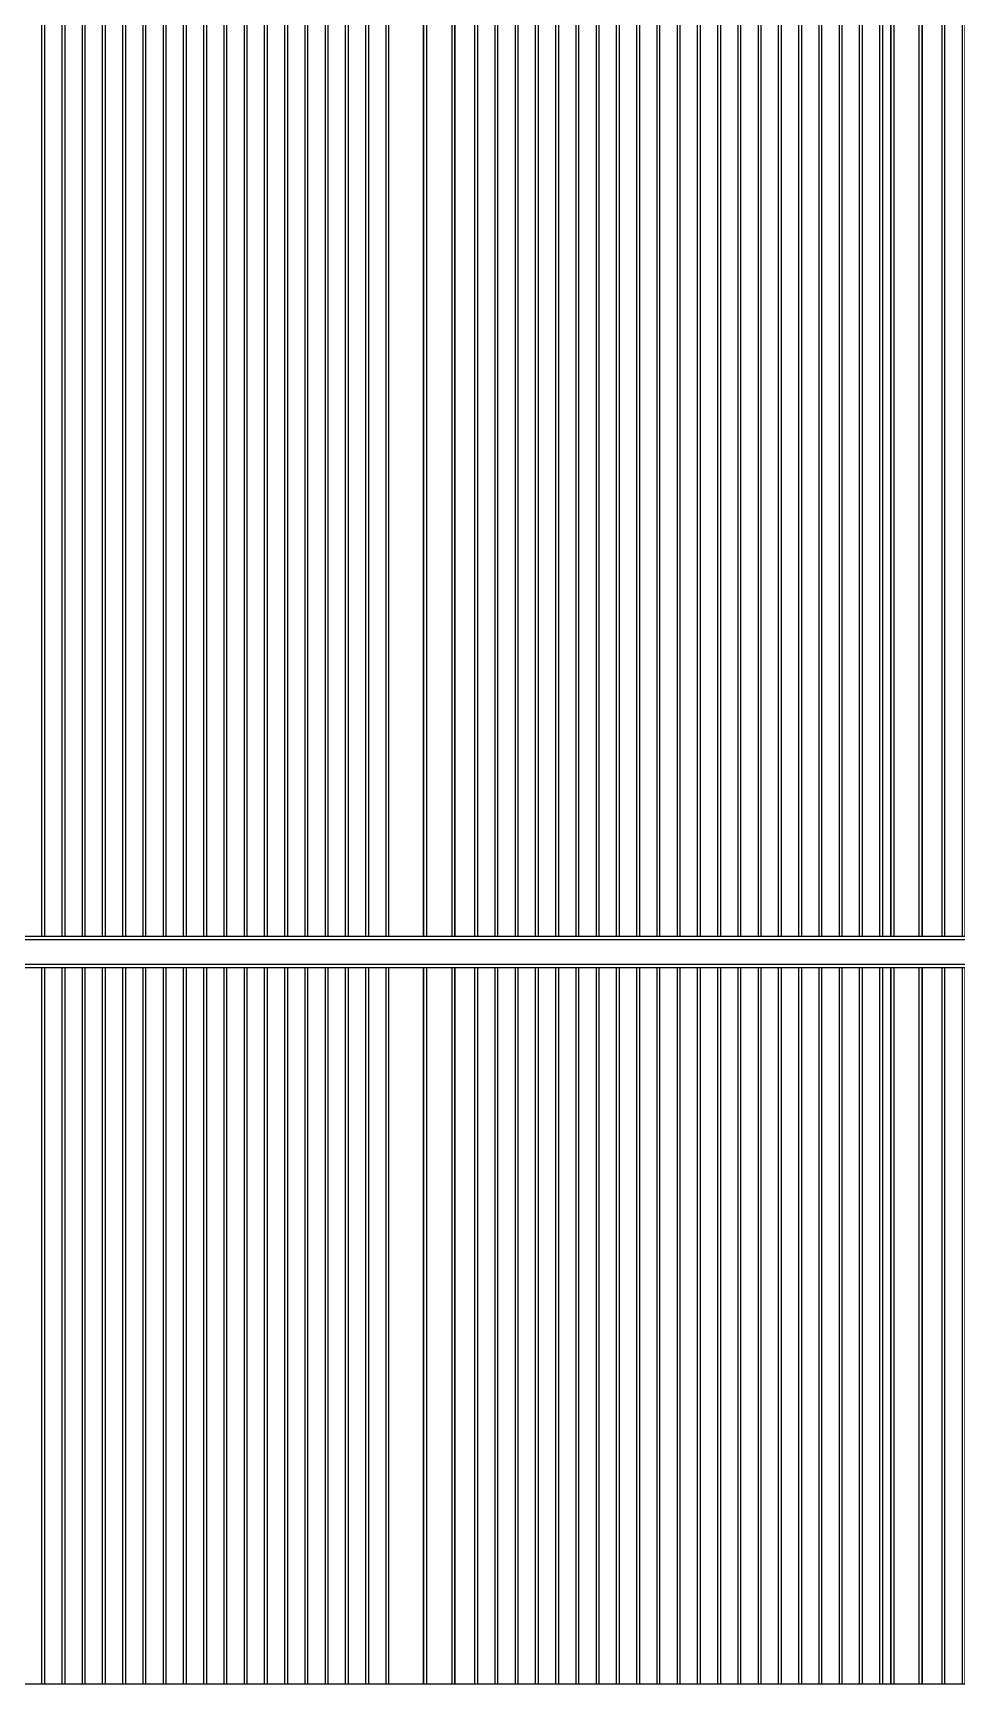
# Model space of a CAD drawing. Header units: millimetres. Extents: x 3774 to 718460, y -768339 to 192544.
# Drawn here: x 338386 to 341351, y -760264 to -754964 of the extents above; entities that cross this region are included whole.
import ezdxf

# ---------------------------------------------------------------- set-up
doc = ezdxf.new("R2010")
doc.units = ezdxf.units.MM
doc.set_wipeout_variables(frame=1)
for name, pattern in [('TA_GL_000.70000', [1.925, 0.7, -0.175, 0.175, -0.175, 0.7]), ('XKITLINE00', [0]), ('XKITLINE02', [4, 2, -2])]:
    doc.linetypes.add(name, pattern=pattern)
for name, color, linetype in [('000 - 0_SYM_DWG_GRIDLINE_MAIN_COLOR_251', 7, 'Continuous'), ('010 - ASPG_EXTR_MAIN_COLOR_2', 7, 'Continuous'), ('010 - ASPG_EXTR_WIPEOUT_', 7, 'Continuous'), ('010 - ASPG_FRAMING_MAIN_COLOR_1', 7, 'Continuous'), ('010 - ASPG_FRAMING_MAIN_COLOR_2', 7, 'Continuous'), ('010 - ASPG_FRAMING_SUB_COLOR_2', 7, 'Continuous'), ('010 - ASPG_FRAMING_WIPEOUT_', 7, 'Continuous')]:
    doc.layers.add(name, color=color, linetype=linetype)
doc.layers.add('Bolt', color=7, linetype='Continuous', lineweight=0)
doc.layers.add('Part', color=7, linetype='Continuous', lineweight=0)
doc.styles.add('TA', font='', dxfattribs={"height": 4.5})
doc.styles.get('TA').set_extended_font_data('Cordia New')

# ---------------------------------------------------------------- blocks, each defined once
blk = doc.blocks.new('*U5902')
at = {"layer": '000 - 0_SYM_DWG_GRIDLINE_MAIN_COLOR_251', "color": 7, "linetype": 'ByBlock', "ltscale": 5}
blk.add_line((10, 0), (-759, 0), dxfattribs=at)
at = {"color": 7, "style": 'TA', "flags": 1}
blk.add_attdef('LOCATION', (6, -6), '', height=4.5, rotation=270, dxfattribs=at)
blk = doc.blocks.new('W-1-PP19-SE-ENT3_20260407-104913_PP19_ENT3_ELE1_DIMS_1')
at = {"layer": '000 - 0_SYM_DWG_GRIDLINE_MAIN_COLOR_251', "color": 7, "linetype": 'TA_GL_000.70000', "xscale": 50.00000000000003, "yscale": 50.00000000000003, "zscale": 50.00000000000003, "rotation": 180}
for p in [(-27800, 109400), (-27800, 106550)]:
    blk.add_blockref('*U5902', p, dxfattribs=at)
blk = doc.blocks.new('*A6193501')
at = {"layer": 'Part', "color": 7, "linetype": 'XKITLINE00', "lineweight": 0}
blk.add_line((2179.569525, -87.253462), (2328.969438, -87.253462), dxfattribs=at)
blk = doc.blocks.new('*A6373519')
at = {"layer": 'Part', "color": 7, "linetype": 'XKITLINE00', "lineweight": 0}
blk.add_line((2328.969518, -124.453462), (2179.563596, -124.453462), dxfattribs=at)
blk = doc.blocks.new('*A6833565')
at = {"layer": 'Bolt'}
for points in [[(2194.874, -116.573), (2194.874, -116.525), (2194.986, -116.525), (2194.986, -116.573)], [(2194.874, -116.621), (2194.874, -116.573), (2194.986, -116.573), (2194.986, -116.621)], [(2195.354, -116.573), (2195.354, -116.525), (2195.466, -116.525), (2195.466, -116.573)], [(2195.354, -116.621), (2195.354, -116.573), (2195.466, -116.573), (2195.466, -116.621)]]:
    blk.add_hatch(color=7, dxfattribs=at).paths.add_polyline_path(points, flags=17)
at = {"layer": 'Bolt', "color": 7, "linetype": 'XKITLINE00', "lineweight": 0}
for p, q in [((2194.874, -116.573), (2194.874, -116.525)), ((2194.874, -116.621), (2194.874, -116.573)), ((2194.93, -116.685), (2194.93, -116.341)), ((2194.986, -116.573), (2194.986, -116.525)), ((2194.986, -116.621), (2194.986, -116.573)), ((2195.354, -116.573), (2195.354, -116.525)), ((2195.354, -116.621), (2195.354, -116.573)), ((2195.41, -116.685), (2195.41, -116.341)), ((2195.466, -116.573), (2195.466, -116.525)), ((2195.466, -116.621), (2195.466, -116.573))]:
    blk.add_line(p, q, dxfattribs=at)
blk = doc.blocks.new('*A7003582')
at = {"layer": 'Part', "color": 7, "linetype": 'XKITLINE00', "lineweight": 0}
for p, q in [((2214.209518, -104.053462), (2180.609525, -104.053462)), ((2180.609525, -104.573462), (2180.609525, -104.053462)), ((2214.209518, -104.573462), (2214.209518, -104.053462)), ((2214.209518, -104.573462), (2180.609525, -104.573462))]:
    blk.add_line(p, q, dxfattribs=at)
blk = doc.blocks.new('*A7033585')
at = {"layer": 'Part', "color": 7, "linetype": 'XKITLINE00', "lineweight": 0}
for p, q in [((2214.209518, -92.053462), (2180.609525, -92.053462)), ((2180.609525, -92.573462), (2180.609525, -92.053462)), ((2214.209518, -92.573462), (2214.209518, -92.053462)), ((2214.209518, -92.573462), (2180.609525, -92.573462))]:
    blk.add_line(p, q, dxfattribs=at)
blk = doc.blocks.new('*A7053587')
at = {"layer": 'Part', "color": 7, "linetype": 'XKITLINE00', "lineweight": 0}
for p, q in [((2214.369525, -124.453462), (2214.369525, -87.253462)), ((2216.769525, -124.453462), (2216.769525, -87.253462))]:
    blk.add_line(p, q, dxfattribs=at)
blk = doc.blocks.new('*A7113593')
at = {"layer": 'Part', "color": 7, "linetype": 'XKITLINE00', "lineweight": 0}
for p, q in [((2214.209518, -116.053462), (2180.609525, -116.053462)), ((2180.609525, -116.573462), (2180.609525, -116.053462)), ((2214.209518, -116.573462), (2214.209518, -116.053462)), ((2214.209518, -116.573462), (2180.609525, -116.573462))]:
    blk.add_line(p, q, dxfattribs=at)
blk = doc.blocks.new('*A7133595')
at = {"layer": 'Part', "color": 7, "linetype": 'XKITLINE00', "lineweight": 0}
for p, q in [((2195.569603, -87.573462), (2194.769603, -87.573462)), ((2194.769603, -92.053462), (2194.769603, -87.573462)), ((2195.569603, -92.053462), (2195.569603, -87.573462)), ((2194.769603, -104.053462), (2194.769603, -92.621462)), ((2195.569603, -104.053462), (2195.569603, -92.621462)), ((2194.769603, -116.053462), (2194.769603, -104.621462)), ((2195.569603, -116.053462), (2195.569603, -104.621462)), ((2194.769603, -124.133462), (2194.769603, -116.621462)), ((2195.569603, -124.133462), (2195.569603, -116.621462)), ((2194.769603, -124.133462), (2195.569603, -124.133462))]:
    blk.add_line(p, q, dxfattribs=at)
blk = doc.blocks.new('*A7143596')
at = {"layer": 'Part', "color": 7, "linetype": 'XKITLINE00', "lineweight": 0}
for p, q in [((2212.369603, -87.573462), (2211.569603, -87.573462)), ((2211.569603, -92.053462), (2211.569603, -87.573462)), ((2212.369603, -92.053462), (2212.369603, -87.573462)), ((2211.569603, -104.053462), (2211.569603, -92.621462)), ((2212.369603, -104.053462), (2212.369603, -92.621462)), ((2211.569603, -116.053462), (2211.569603, -104.621462)), ((2212.369603, -116.053462), (2212.369603, -104.621462)), ((2211.569603, -124.133462), (2211.569603, -116.621462)), ((2212.369603, -124.133462), (2212.369603, -116.621462)), ((2211.569603, -124.133462), (2212.369603, -124.133462))]:
    blk.add_line(p, q, dxfattribs=at)
blk = doc.blocks.new('*A7183600')
at = {"layer": 'Part', "color": 7, "linetype": 'XKITLINE00', "lineweight": 0}
for p, q in [((2194.769603, -116.573462), (2194.769603, -116.621462)), ((2195.569603, -116.621462), (2195.569603, -116.573462)), ((2194.769603, -116.621462), (2195.569603, -116.621462))]:
    blk.add_line(p, q, dxfattribs=at)
blk = doc.blocks.new('*A7193601')
at = {"layer": 'Part', "color": 7, "linetype": 'XKITLINE00', "lineweight": 0}
for p, q in [((2195.145603, -117.421462), (2195.145603, -116.621462)), ((2195.145603, -116.621462), (2195.193603, -116.621462)), ((2195.145603, -116.861462), (2195.193603, -116.861462)), ((2195.193603, -117.421462), (2195.193603, -116.621462)), ((2195.145603, -117.421462), (2195.193603, -117.421462))]:
    blk.add_line(p, q, dxfattribs=at)
blk = doc.blocks.new('*A7393621')
at = {"layer": 'Bolt', "color": 7, "linetype": 'XKITLINE02', "lineweight": 0}
for p, q in [((2211.945603, -87.717462), (2211.993603, -87.717462)), ((2211.993603, -87.717462), (2212.033603, -87.717462)), ((2211.882243, -87.773462), (2212.225603, -87.773462)), ((2211.945603, -87.829462), (2211.993603, -87.829462)), ((2211.993603, -87.829462), (2212.033603, -87.829462))]:
    blk.add_line(p, q, dxfattribs=at)
blk = doc.blocks.new('*A7403622')
at = {"layer": 'Bolt', "color": 7, "linetype": 'XKITLINE02', "lineweight": 0}
for p, q in [((2195.145603, -87.717462), (2195.193603, -87.717462)), ((2195.193603, -87.717462), (2195.233603, -87.717462)), ((2195.082243, -87.773462), (2195.425603, -87.773462)), ((2195.145603, -87.829462), (2195.193603, -87.829462)), ((2195.193603, -87.829462), (2195.233603, -87.829462))]:
    blk.add_line(p, q, dxfattribs=at)
blk = doc.blocks.new('*A7523634')
at = {"layer": 'Bolt', "color": 7, "linetype": 'XKITLINE02', "lineweight": 0}
for p, q in [((2212.056963, -123.933462), (2211.713603, -123.933462)), ((2211.945603, -123.877462), (2211.905603, -123.877462)), ((2211.945603, -123.989462), (2211.905603, -123.989462)), ((2211.993603, -123.877462), (2211.945603, -123.877462)), ((2211.993603, -123.989462), (2211.945603, -123.989462))]:
    blk.add_line(p, q, dxfattribs=at)
blk = doc.blocks.new('*A7533635')
at = {"layer": 'Bolt'}
for points in [[(2211.386, -124.213), (2211.386, -124.293), (2211.274, -124.293), (2211.274, -124.213)], [(2212.666, -124.213), (2212.666, -124.293), (2212.554, -124.293), (2212.554, -124.213)]]:
    blk.add_hatch(color=7, dxfattribs=at).paths.add_polyline_path(points, flags=17)
at = {"layer": 'Bolt', "color": 7, "linetype": 'XKITLINE00', "lineweight": 0}
for p, q in [((2211.274, -124.293), (2211.274, -124.213)), ((2211.33, -124.357), (2211.33, -124.013)), ((2211.386, -124.293), (2211.386, -124.213)), ((2212.554, -124.293), (2212.554, -124.213)), ((2212.61, -124.357), (2212.61, -124.013)), ((2212.666, -124.293), (2212.666, -124.213))]:
    blk.add_line(p, q, dxfattribs=at)
blk = doc.blocks.new('*A7613643')
at = {"layer": 'Bolt', "color": 7, "linetype": 'XKITLINE02', "lineweight": 0}
for p, q in [((2195.256963, -123.933462), (2194.913603, -123.933462)), ((2195.145603, -123.877462), (2195.105603, -123.877462)), ((2195.145603, -123.989462), (2195.105603, -123.989462)), ((2195.193603, -123.877462), (2195.145603, -123.877462)), ((2195.193603, -123.989462), (2195.145603, -123.989462))]:
    blk.add_line(p, q, dxfattribs=at)
blk = doc.blocks.new('*A7623644')
at = {"layer": 'Bolt'}
for points in [[(2194.586, -124.213), (2194.586, -124.293), (2194.474, -124.293), (2194.474, -124.213)], [(2195.866, -124.213), (2195.866, -124.293), (2195.754, -124.293), (2195.754, -124.213)]]:
    blk.add_hatch(color=7, dxfattribs=at).paths.add_polyline_path(points, flags=17)
at = {"layer": 'Bolt', "color": 7, "linetype": 'XKITLINE00', "lineweight": 0}
for p, q in [((2194.474, -124.293), (2194.474, -124.213)), ((2194.53, -124.357), (2194.53, -124.013)), ((2194.586, -124.293), (2194.586, -124.213)), ((2195.754, -124.293), (2195.754, -124.213)), ((2195.81, -124.357), (2195.81, -124.013)), ((2195.866, -124.293), (2195.866, -124.213))]:
    blk.add_line(p, q, dxfattribs=at)
blk = doc.blocks.new('*A7673649')
at = {"layer": 'Bolt'}
for points in [[(2211.674, -116.573), (2211.674, -116.525), (2211.786, -116.525), (2211.786, -116.573)], [(2211.674, -116.621), (2211.674, -116.573), (2211.786, -116.573), (2211.786, -116.621)], [(2212.154, -116.573), (2212.154, -116.525), (2212.266, -116.525), (2212.266, -116.573)], [(2212.154, -116.621), (2212.154, -116.573), (2212.266, -116.573), (2212.266, -116.621)]]:
    blk.add_hatch(color=7, dxfattribs=at).paths.add_polyline_path(points, flags=17)
at = {"layer": 'Bolt', "color": 7, "linetype": 'XKITLINE00', "lineweight": 0}
for p, q in [((2211.674, -116.573), (2211.674, -116.525)), ((2211.674, -116.621), (2211.674, -116.573)), ((2211.73, -116.685), (2211.73, -116.341)), ((2211.786, -116.573), (2211.786, -116.525)), ((2211.786, -116.621), (2211.786, -116.573)), ((2212.154, -116.573), (2212.154, -116.525)), ((2212.154, -116.621), (2212.154, -116.573)), ((2212.21, -116.685), (2212.21, -116.341)), ((2212.266, -116.573), (2212.266, -116.525)), ((2212.266, -116.621), (2212.266, -116.573))]:
    blk.add_line(p, q, dxfattribs=at)
blk = doc.blocks.new('*A9483830')
at = {"layer": 'Part', "color": 7, "linetype": 'XKITLINE00', "lineweight": 0}
for p, q in [((2212.849603, -124.213462), (2211.089603, -124.213462)), ((2211.089603, -124.213462), (2211.089603, -124.293462)), ((2212.849603, -124.213462), (2212.849603, -124.293462)), ((2212.849603, -124.293462), (2211.089603, -124.293462))]:
    blk.add_line(p, q, dxfattribs=at)
blk = doc.blocks.new('*A9493831')
at = {"layer": 'Part', "color": 7, "linetype": 'XKITLINE00', "lineweight": 0}
for p, q in [((2210.929603, -124.453462), (2211.089603, -124.293462)), ((2211.089603, -124.293462), (2212.849603, -124.293462)), ((2212.849603, -124.293462), (2213.009603, -124.453462))]:
    blk.add_line(p, q, dxfattribs=at)
blk = doc.blocks.new('*A9503832')
at = {"layer": 'Part', "color": 7, "linetype": 'XKITLINE00', "lineweight": 0}
for p, q in [((2211.905603, -124.173462), (2211.465603, -124.173462)), ((2211.465603, -124.173462), (2211.465603, -124.213462)), ((2211.905603, -124.133462), (2211.905603, -124.173462)), ((2211.945603, -124.213462), (2211.945603, -124.133462))]:
    blk.add_line(p, q, dxfattribs=at)
blk = doc.blocks.new('*A9533835')
at = {"layer": 'Part', "color": 7, "linetype": 'XKITLINE00', "lineweight": 0}
for p, q in [((2196.049603, -124.213462), (2194.289603, -124.213462)), ((2194.289603, -124.213462), (2194.289603, -124.293462)), ((2196.049603, -124.213462), (2196.049603, -124.293462)), ((2196.049603, -124.293462), (2194.289603, -124.293462))]:
    blk.add_line(p, q, dxfattribs=at)
blk = doc.blocks.new('*A9543836')
at = {"layer": 'Part', "color": 7, "linetype": 'XKITLINE00', "lineweight": 0}
for p, q in [((2194.129603, -124.453462), (2194.289603, -124.293462)), ((2194.289603, -124.293462), (2196.049603, -124.293462)), ((2196.049603, -124.293462), (2196.209603, -124.453462))]:
    blk.add_line(p, q, dxfattribs=at)
blk = doc.blocks.new('*A9553837')
at = {"layer": 'Part', "color": 7, "linetype": 'XKITLINE00', "lineweight": 0}
for p, q in [((2195.105603, -124.173462), (2194.665603, -124.173462)), ((2194.665603, -124.173462), (2194.665603, -124.213462)), ((2195.105603, -124.133462), (2195.105603, -124.173462)), ((2195.145603, -124.213462), (2195.145603, -124.133462))]:
    blk.add_line(p, q, dxfattribs=at)
blk = doc.blocks.new('*A9653847')
at = {"layer": 'Part', "color": 7, "linetype": 'XKITLINE00', "lineweight": 0}
for p, q in [((2211.569603, -116.573462), (2211.569603, -116.621462)), ((2212.369603, -116.621462), (2212.369603, -116.573462)), ((2211.569603, -116.621462), (2212.369603, -116.621462))]:
    blk.add_line(p, q, dxfattribs=at)
blk = doc.blocks.new('*A9663848')
at = {"layer": 'Part', "color": 7, "linetype": 'XKITLINE00', "lineweight": 0}
for p, q in [((2211.945603, -117.421462), (2211.945603, -116.621462)), ((2211.945603, -116.621462), (2211.993603, -116.621462)), ((2211.945603, -116.861462), (2211.993603, -116.861462)), ((2211.993603, -117.421462), (2211.993603, -116.621462)), ((2211.945603, -117.421462), (2211.993603, -117.421462))]:
    blk.add_line(p, q, dxfattribs=at)
blk = doc.blocks.new('*A9973879')
at = {"layer": 'Part', "color": 7, "linetype": 'XKITLINE00', "lineweight": 0}
for p, q in [((2211.569603, -104.573462), (2211.569603, -104.621462)), ((2211.569603, -104.621462), (2212.369603, -104.621462)), ((2212.369603, -104.621462), (2212.369603, -104.573462))]:
    blk.add_line(p, q, dxfattribs=at)
blk = doc.blocks.new('*A9983880')
at = {"layer": 'Part', "color": 7, "linetype": 'XKITLINE00', "lineweight": 0}
for p, q in [((2211.945603, -105.421462), (2211.945603, -104.621462)), ((2211.945603, -104.621462), (2211.993603, -104.621462)), ((2211.993603, -105.421462), (2211.993603, -104.621462)), ((2211.945603, -104.861462), (2211.993603, -104.861462)), ((2211.945603, -105.421462), (2211.993603, -105.421462))]:
    blk.add_line(p, q, dxfattribs=at)
blk = doc.blocks.new('*A9993881')
at = {"layer": 'Part', "color": 7, "linetype": 'XKITLINE00', "lineweight": 0}
for p, q in [((2194.769603, -104.573462), (2194.769603, -104.621462)), ((2194.769603, -104.621462), (2195.569603, -104.621462)), ((2195.569603, -104.621462), (2195.569603, -104.573462))]:
    blk.add_line(p, q, dxfattribs=at)
blk = doc.blocks.new('*A10003882')
at = {"layer": 'Part', "color": 7, "linetype": 'XKITLINE00', "lineweight": 0}
for p, q in [((2195.145603, -105.421462), (2195.145603, -104.621462)), ((2195.145603, -104.621462), (2195.193603, -104.621462)), ((2195.193603, -105.421462), (2195.193603, -104.621462)), ((2195.145603, -104.861462), (2195.193603, -104.861462)), ((2195.145603, -105.421462), (2195.193603, -105.421462))]:
    blk.add_line(p, q, dxfattribs=at)
blk = doc.blocks.new('*A10053887')
at = {"layer": 'Part', "color": 7, "linetype": 'XKITLINE00', "lineweight": 0}
for p, q in [((2211.945603, -93.421462), (2211.945603, -92.621462)), ((2211.945603, -92.621462), (2211.993603, -92.621462)), ((2211.993603, -93.421462), (2211.993603, -92.621462)), ((2211.945603, -92.861462), (2211.993603, -92.861462)), ((2211.945603, -93.421462), (2211.993603, -93.421462))]:
    blk.add_line(p, q, dxfattribs=at)
blk = doc.blocks.new('*A10063888')
at = {"layer": 'Part', "color": 7, "linetype": 'XKITLINE00', "lineweight": 0}
for p, q in [((2211.569603, -92.573462), (2211.569603, -92.621462)), ((2211.569603, -92.621462), (2212.369603, -92.621462)), ((2212.369603, -92.621462), (2212.369603, -92.573462))]:
    blk.add_line(p, q, dxfattribs=at)
blk = doc.blocks.new('*A10073889')
at = {"layer": 'Part', "color": 7, "linetype": 'XKITLINE00', "lineweight": 0}
for p, q in [((2195.145603, -93.421462), (2195.145603, -92.621462)), ((2195.145603, -92.621462), (2195.193603, -92.621462)), ((2195.193603, -93.421462), (2195.193603, -92.621462)), ((2195.145603, -92.861462), (2195.193603, -92.861462)), ((2195.145603, -93.421462), (2195.193603, -93.421462))]:
    blk.add_line(p, q, dxfattribs=at)
blk = doc.blocks.new('*A10083890')
at = {"layer": 'Part', "color": 7, "linetype": 'XKITLINE00', "lineweight": 0}
for p, q in [((2194.769603, -92.573462), (2194.769603, -92.621462)), ((2194.769603, -92.621462), (2195.569603, -92.621462)), ((2195.569603, -92.621462), (2195.569603, -92.573462))]:
    blk.add_line(p, q, dxfattribs=at)
blk = doc.blocks.new('*A10363918')
at = {"layer": 'Bolt'}
for points in [[(2211.674, -104.573), (2211.674, -104.525), (2211.786, -104.525), (2211.786, -104.573)], [(2211.674, -104.621), (2211.674, -104.573), (2211.786, -104.573), (2211.786, -104.621)], [(2212.154, -104.573), (2212.154, -104.525), (2212.266, -104.525), (2212.266, -104.573)], [(2212.154, -104.621), (2212.154, -104.573), (2212.266, -104.573), (2212.266, -104.621)]]:
    blk.add_hatch(color=7, dxfattribs=at).paths.add_polyline_path(points, flags=17)
at = {"layer": 'Bolt', "color": 7, "linetype": 'XKITLINE00', "lineweight": 0}
for p, q in [((2211.674, -104.573), (2211.674, -104.525)), ((2211.674, -104.621), (2211.674, -104.573)), ((2211.73, -104.685), (2211.73, -104.341)), ((2211.786, -104.573), (2211.786, -104.525)), ((2211.786, -104.621), (2211.786, -104.573)), ((2212.154, -104.573), (2212.154, -104.525)), ((2212.154, -104.621), (2212.154, -104.573)), ((2212.21, -104.685), (2212.21, -104.341)), ((2212.266, -104.573), (2212.266, -104.525)), ((2212.266, -104.621), (2212.266, -104.573))]:
    blk.add_line(p, q, dxfattribs=at)
blk = doc.blocks.new('*A10373919')
at = {"layer": 'Bolt'}
for points in [[(2194.874, -104.573), (2194.874, -104.525), (2194.986, -104.525), (2194.986, -104.573)], [(2194.874, -104.621), (2194.874, -104.573), (2194.986, -104.573), (2194.986, -104.621)], [(2195.354, -104.573), (2195.354, -104.525), (2195.466, -104.525), (2195.466, -104.573)], [(2195.354, -104.621), (2195.354, -104.573), (2195.466, -104.573), (2195.466, -104.621)]]:
    blk.add_hatch(color=7, dxfattribs=at).paths.add_polyline_path(points, flags=17)
at = {"layer": 'Bolt', "color": 7, "linetype": 'XKITLINE00', "lineweight": 0}
for p, q in [((2194.874, -104.573), (2194.874, -104.525)), ((2194.874, -104.621), (2194.874, -104.573)), ((2194.93, -104.685), (2194.93, -104.341)), ((2194.986, -104.573), (2194.986, -104.525)), ((2194.986, -104.621), (2194.986, -104.573)), ((2195.354, -104.573), (2195.354, -104.525)), ((2195.354, -104.621), (2195.354, -104.573)), ((2195.41, -104.685), (2195.41, -104.341)), ((2195.466, -104.573), (2195.466, -104.525)), ((2195.466, -104.621), (2195.466, -104.573))]:
    blk.add_line(p, q, dxfattribs=at)
blk = doc.blocks.new('*A10403922')
at = {"layer": 'Bolt'}
for points in [[(2211.674, -92.573), (2211.674, -92.525), (2211.786, -92.525), (2211.786, -92.573)], [(2211.674, -92.621), (2211.674, -92.573), (2211.786, -92.573), (2211.786, -92.621)], [(2212.154, -92.573), (2212.154, -92.525), (2212.266, -92.525), (2212.266, -92.573)], [(2212.154, -92.621), (2212.154, -92.573), (2212.266, -92.573), (2212.266, -92.621)]]:
    blk.add_hatch(color=7, dxfattribs=at).paths.add_polyline_path(points, flags=17)
at = {"layer": 'Bolt', "color": 7, "linetype": 'XKITLINE00', "lineweight": 0}
for p, q in [((2211.73, -92.685), (2211.73, -92.341)), ((2212.21, -92.685), (2212.21, -92.341)), ((2211.674, -92.573), (2211.674, -92.525)), ((2211.674, -92.621), (2211.674, -92.573)), ((2211.786, -92.573), (2211.786, -92.525)), ((2211.786, -92.621), (2211.786, -92.573)), ((2212.154, -92.573), (2212.154, -92.525)), ((2212.154, -92.621), (2212.154, -92.573)), ((2212.266, -92.573), (2212.266, -92.525)), ((2212.266, -92.621), (2212.266, -92.573))]:
    blk.add_line(p, q, dxfattribs=at)
blk = doc.blocks.new('*A10413923')
at = {"layer": 'Bolt'}
for points in [[(2194.874, -92.573), (2194.874, -92.525), (2194.986, -92.525), (2194.986, -92.573)], [(2194.874, -92.621), (2194.874, -92.573), (2194.986, -92.573), (2194.986, -92.621)], [(2195.354, -92.573), (2195.354, -92.525), (2195.466, -92.525), (2195.466, -92.573)], [(2195.354, -92.621), (2195.354, -92.573), (2195.466, -92.573), (2195.466, -92.621)]]:
    blk.add_hatch(color=7, dxfattribs=at).paths.add_polyline_path(points, flags=17)
at = {"layer": 'Bolt', "color": 7, "linetype": 'XKITLINE00', "lineweight": 0}
for p, q in [((2194.93, -92.685), (2194.93, -92.341)), ((2195.41, -92.685), (2195.41, -92.341)), ((2194.874, -92.573), (2194.874, -92.525)), ((2194.874, -92.621), (2194.874, -92.573)), ((2194.986, -92.573), (2194.986, -92.525)), ((2194.986, -92.621), (2194.986, -92.573)), ((2195.354, -92.573), (2195.354, -92.525)), ((2195.354, -92.621), (2195.354, -92.573)), ((2195.466, -92.573), (2195.466, -92.525)), ((2195.466, -92.621), (2195.466, -92.573))]:
    blk.add_line(p, q, dxfattribs=at)
blk = doc.blocks.new('*A12264108')
at = {"layer": 'Part', "color": 7, "linetype": 'XKITLINE00', "lineweight": 0}
for p, q in [((2211.993603, -87.573462), (2211.993603, -87.493462)), ((2212.033603, -87.573462), (2212.033603, -87.533462)), ((2212.033603, -87.533462), (2212.473603, -87.533462)), ((2212.473603, -87.533462), (2212.473603, -87.493462))]:
    blk.add_line(p, q, dxfattribs=at)
blk = doc.blocks.new('*A12274109')
at = {"layer": 'Part', "color": 7, "linetype": 'XKITLINE00', "lineweight": 0}
for p, q in [((2211.089603, -87.413462), (2210.929603, -87.253462)), ((2213.009603, -87.253462), (2212.849603, -87.413462)), ((2212.849603, -87.413462), (2211.089603, -87.413462))]:
    blk.add_line(p, q, dxfattribs=at)
blk = doc.blocks.new('*A12284110')
at = {"layer": 'Part', "color": 7, "linetype": 'XKITLINE00', "lineweight": 0}
for p, q in [((2211.089603, -87.493462), (2211.089603, -87.413462)), ((2211.089603, -87.413462), (2212.849603, -87.413462)), ((2211.089603, -87.493462), (2212.849603, -87.493462)), ((2212.849603, -87.493462), (2212.849603, -87.413462))]:
    blk.add_line(p, q, dxfattribs=at)
blk = doc.blocks.new('*A12294111')
at = {"layer": 'Part', "color": 7, "linetype": 'XKITLINE00', "lineweight": 0}
for p, q in [((2195.193603, -87.573462), (2195.193603, -87.493462)), ((2195.233603, -87.573462), (2195.233603, -87.533462)), ((2195.233603, -87.533462), (2195.673603, -87.533462)), ((2195.673603, -87.533462), (2195.673603, -87.493462))]:
    blk.add_line(p, q, dxfattribs=at)
blk = doc.blocks.new('*A12304112')
at = {"layer": 'Part', "color": 7, "linetype": 'XKITLINE00', "lineweight": 0}
for p, q in [((2194.289603, -87.413462), (2194.129603, -87.253462)), ((2196.209603, -87.253462), (2196.049603, -87.413462)), ((2196.049603, -87.413462), (2194.289603, -87.413462))]:
    blk.add_line(p, q, dxfattribs=at)
blk = doc.blocks.new('*A12314113')
at = {"layer": 'Part', "color": 7, "linetype": 'XKITLINE00', "lineweight": 0}
for p, q in [((2194.289603, -87.493462), (2194.289603, -87.413462)), ((2194.289603, -87.413462), (2196.049603, -87.413462)), ((2194.289603, -87.493462), (2196.049603, -87.493462)), ((2196.049603, -87.493462), (2196.049603, -87.413462))]:
    blk.add_line(p, q, dxfattribs=at)
blk = doc.blocks.new('*A12454127')
at = {"layer": 'Bolt'}
for points in [[(2211.386, -87.413), (2211.386, -87.493), (2211.274, -87.493), (2211.274, -87.413)], [(2212.666, -87.413), (2212.666, -87.493), (2212.554, -87.493), (2212.554, -87.413)]]:
    blk.add_hatch(color=7, dxfattribs=at).paths.add_polyline_path(points, flags=17)
at = {"layer": 'Bolt', "color": 7, "linetype": 'XKITLINE00', "lineweight": 0}
for p, q in [((2211.274, -87.413), (2211.274, -87.493)), ((2211.33, -87.35), (2211.33, -87.693)), ((2211.386, -87.413), (2211.386, -87.493)), ((2212.554, -87.413), (2212.554, -87.493)), ((2212.61, -87.35), (2212.61, -87.693)), ((2212.666, -87.413), (2212.666, -87.493))]:
    blk.add_line(p, q, dxfattribs=at)
blk = doc.blocks.new('*A12464128')
at = {"layer": 'Bolt'}
for points in [[(2194.586, -87.413), (2194.586, -87.493), (2194.474, -87.493), (2194.474, -87.413)], [(2195.866, -87.413), (2195.866, -87.493), (2195.754, -87.493), (2195.754, -87.413)]]:
    blk.add_hatch(color=7, dxfattribs=at).paths.add_polyline_path(points, flags=17)
at = {"layer": 'Bolt', "color": 7, "linetype": 'XKITLINE00', "lineweight": 0}
for p, q in [((2194.474, -87.413), (2194.474, -87.493)), ((2194.53, -87.35), (2194.53, -87.693)), ((2194.586, -87.413), (2194.586, -87.493)), ((2195.754, -87.413), (2195.754, -87.493)), ((2195.81, -87.35), (2195.81, -87.693)), ((2195.866, -87.413), (2195.866, -87.493))]:
    blk.add_line(p, q, dxfattribs=at)
blk = doc.blocks.new('W-1-PP19-SE-ENT3_20260407-111149_PP19_ENT3_SE_ELE3')
at = {"color": 7, "lineweight": 0, "xscale": 125, "yscale": 125, "zscale": 125}
for name in ['*A7053587', '*A6193501', '*A12304112', '*A12274109', '*A12314113', '*A12464128', '*A7133595', '*A7403622', '*A12294111', '*A12284110', '*A12454127', '*A7143596', '*A7393621', '*A12264108', '*A7033585', '*A10413923', '*A10403922', '*A10083890', '*A10073889', '*A10063888', '*A10053887', '*A7003582', '*A9993881', '*A10373919', '*A10003882', '*A9973879', '*A10363918', '*A9983880', '*A7113593', '*A6833565', '*A7673649', '*A7183600', '*A7193601', '*A9653847', '*A9663848', '*A7623644', '*A9553837', '*A7613643', '*A7533635', '*A9503832', '*A7523634', '*A6373519', '*A9543836', '*A9533835', '*A9493831', '*A9483830']:
    blk.add_blockref(name, (-296446.190625, 122106.68275), dxfattribs=at)
blk = doc.blocks.new('*U5926')
at = {"color": 7}
blk.add_wipeout([(50, 0), (1350, 0), (1350, 8350), (50, 8350)], dxfattribs=at).dxf.layer = '010 - ASPG_EXTR_WIPEOUT_'
at = {"layer": '010 - ASPG_EXTR_MAIN_COLOR_2', "color": 7}
for points in [[(123.5, 0), (133.8, 0), (133.8, 8350), (123.5, 8350)], [(188.5, 0), (198.8, 0), (198.8, 8350), (188.5, 8350)], [(253.5, 0), (263.8, 0), (263.8, 8350), (253.5, 8350)], [(318.5, 0), (328.8, 0), (328.8, 8350), (318.5, 8350)], [(383.5, 0), (393.8, 0), (393.8, 8350), (383.5, 8350)], [(448.5, 0), (458.8, 0), (458.8, 8350), (448.5, 8350)], [(513.5, 0), (523.8, 0), (523.8, 8350), (513.5, 8350)], [(578.5, 0), (588.8, 0), (588.8, 8350), (578.5, 8350)], [(643.5, 0), (653.8, 0), (653.8, 8350), (643.5, 8350)], [(708.5, 0), (718.8, 0), (718.8, 8350), (708.5, 8350)], [(773.5, 0), (783.8, 0), (783.8, 8350), (773.5, 8350)], [(838.5, 0), (848.8, 0), (848.8, 8350), (838.5, 8350)], [(903.5, 0), (913.8, 0), (913.8, 8350), (903.5, 8350)], [(968.5, 0), (978.8, 0), (978.8, 8350), (968.5, 8350)], [(1033.5, 0), (1043.8, 0), (1043.8, 8350), (1033.5, 8350)], [(1098.5, 0), (1108.8, 0), (1108.8, 8350), (1098.5, 8350)], [(1163.5, 0), (1173.8, 0), (1173.8, 8350), (1163.5, 8350)], [(1228.5, 0), (1238.8, 0), (1238.8, 8350), (1228.5, 8350)]]:
    blk.add_lwpolyline(points, close=True, dxfattribs=at)
at = {"layer": '010 - ASPG_FRAMING_SUB_COLOR_2', "color": 7}
blk.add_lwpolyline([(50, 0), (1350, 0), (1350, 8350), (50, 8350)], close=True, dxfattribs=at)
at = {"color": 7}
blk.add_wipeout([(1350, 0), (1450, 0), (1450, 8350), (1350, 8350)], dxfattribs=at).dxf.layer = '010 - ASPG_EXTR_WIPEOUT_'
at = {"layer": '010 - ASPG_FRAMING_MAIN_COLOR_1', "color": 7}
for points in [[(1350, 0), (1360, 0), (1360, 8350), (1350, 8350)], [(1440, 0), (1450, 0), (1450, 8350), (1440, 8350)]]:
    blk.add_lwpolyline(points, close=True, dxfattribs=at)
at = {"layer": '010 - ASPG_FRAMING_SUB_COLOR_2', "color": 7}
blk.add_lwpolyline([(1350, 0), (1450, 0), (1450, 8350), (1350, 8350)], close=True, dxfattribs=at)
blk = doc.blocks.new('*U5930')
at = {"color": 7}
blk.add_wipeout([(50, 0), (1450, 0), (1450, 8350), (50, 8350)], dxfattribs=at).dxf.layer = '010 - ASPG_EXTR_WIPEOUT_'
at = {"layer": '010 - ASPG_EXTR_MAIN_COLOR_2', "color": 7}
for points in [[(113.3, 0), (123.5, 0), (123.5, 8350), (113.3, 8350)], [(178.3, 0), (188.5, 0), (188.5, 8350), (178.3, 8350)], [(243.3, 0), (253.5, 0), (253.5, 8350), (243.3, 8350)], [(308.3, 0), (318.5, 0), (318.5, 8350), (308.3, 8350)], [(373.3, 0), (383.5, 0), (383.5, 8350), (373.3, 8350)], [(438.3, 0), (448.5, 0), (448.5, 8350), (438.3, 8350)], [(503.3, 0), (513.5, 0), (513.5, 8350), (503.3, 8350)], [(568.3, 0), (578.5, 0), (578.5, 8350), (568.3, 8350)], [(633.3, 0), (643.5, 0), (643.5, 8350), (633.3, 8350)], [(698.3, 0), (708.5, 0), (708.5, 8350), (698.3, 8350)], [(763.3, 0), (773.5, 0), (773.5, 8350), (763.3, 8350)], [(828.3, 0), (838.5, 0), (838.5, 8350), (828.3, 8350)], [(893.3, 0), (903.5, 0), (903.5, 8350), (893.3, 8350)], [(958.3, 0), (968.5, 0), (968.5, 8350), (958.3, 8350)], [(1023.3, 0), (1033.5, 0), (1033.5, 8350), (1023.3, 8350)], [(1088.3, 0), (1098.5, 0), (1098.5, 8350), (1088.3, 8350)], [(1153.3, 0), (1163.5, 0), (1163.5, 8350), (1153.3, 8350)], [(1218.3, 0), (1228.5, 0), (1228.5, 8350), (1218.3, 8350)], [(1283.3, 0), (1293.5, 0), (1293.5, 8350), (1283.3, 8350)], [(1348.3, 0), (1358.5, 0), (1358.5, 8350), (1348.3, 8350)]]:
    blk.add_lwpolyline(points, close=True, dxfattribs=at)
at = {"layer": '010 - ASPG_FRAMING_SUB_COLOR_2', "color": 7}
blk.add_lwpolyline([(50, 0), (1450, 0), (1450, 8350), (50, 8350)], close=True, dxfattribs=at)
at = {"color": 7}
for points in [[(-50, 0), (50, 0), (50, 8350), (-50, 8350)], [(1450, 0), (1550, 0), (1550, 8350), (1450, 8350)]]:
    blk.add_wipeout(points, dxfattribs=at).dxf.layer = '010 - ASPG_EXTR_WIPEOUT_'
at = {"layer": '010 - ASPG_EXTR_MAIN_COLOR_2', "color": 7}
blk.add_lwpolyline([(1413.3, 0), (1423.5, 0), (1423.5, 8350), (1413.3, 8350)], close=True, dxfattribs=at)
at = {"layer": '010 - ASPG_FRAMING_MAIN_COLOR_1', "color": 7}
for points in [[(-50, 0), (-40, 0), (-40, 8350), (-50, 8350)], [(40, 0), (50, 0), (50, 8350), (40, 8350)], [(1450, 0), (1460, 0), (1460, 8350), (1450, 8350)], [(1540, 0), (1550, 0), (1550, 8350), (1540, 8350)]]:
    blk.add_lwpolyline(points, close=True, dxfattribs=at)
at = {"layer": '010 - ASPG_FRAMING_SUB_COLOR_2', "color": 7}
for points in [[(-50, 0), (50, 0), (50, 8350), (-50, 8350)], [(1450, 0), (1550, 0), (1550, 8350), (1450, 8350)]]:
    blk.add_lwpolyline(points, close=True, dxfattribs=at)
blk = doc.blocks.new('*U7964')
at = {"color": 7}
blk.add_wipeout([(0, -40), (18510.6, -40), (18510.6, 40), (0, 40)], dxfattribs=at).dxf.layer = '010 - ASPG_FRAMING_WIPEOUT_'
at = {"layer": '010 - ASPG_FRAMING_MAIN_COLOR_2', "color": 7}
blk.add_lwpolyline([(0, -40), (18510.6, -40), (18510.6, 40), (0, 40)], close=True, dxfattribs=at)
at = {"color": 7}
for points in [[(-40, 40), (18511, 40), (18511, 50), (-40, 50)], [(-40, -50), (18511, -50), (18511, -40), (-40, -40)]]:
    blk.add_wipeout(points, dxfattribs=at).dxf.layer = '010 - ASPG_FRAMING_WIPEOUT_'
at = {"layer": '010 - ASPG_FRAMING_MAIN_COLOR_1', "color": 7}
for points in [[(-40, 40), (18511, 40), (18511, 50), (-40, 50)], [(-40, -50), (18511, -50), (18511, -40), (-40, -40)]]:
    blk.add_lwpolyline(points, close=True, dxfattribs=at)
blk = doc.blocks.new('W-1-PP19-SE-ENT3_20260407-131650_PP19_ENT3_ASPG_ELE3')
at = {"color": 7}
blk.add_blockref('*U5926', (-22400, 106200), dxfattribs=at)
blk.add_blockref('*U5930', (-21000, 106200), dxfattribs=at)
blk.add_blockref('*U5930', (-19500, 106200), dxfattribs=at)
blk.add_blockref('*U7964', (-24030.4, 108550), dxfattribs=at)

msp = doc.modelspace()

# ---------------------------------------------------------------- block references
at = {"color": 7}
msp.add_blockref('W-1-PP19-SE-ENT3_20260407-111149_PP19_ENT3_SE_ELE3', (360689.371, -866463.718), dxfattribs=at)

# ---------------------------------------------------------------- next in the draw order: block references
msp.add_blockref('W-1-PP19-SE-ENT3_20260407-104913_PP19_ENT3_ELE1_DIMS_1', (360689.371, -866463.718), dxfattribs=at)

# ---------------------------------------------------------------- next in the draw order: block references
msp.add_blockref('W-1-PP19-SE-ENT3_20260407-131650_PP19_ENT3_ASPG_ELE3', (360689.371, -866463.718), dxfattribs=at)

doc.saveas('drawing.dxf')
